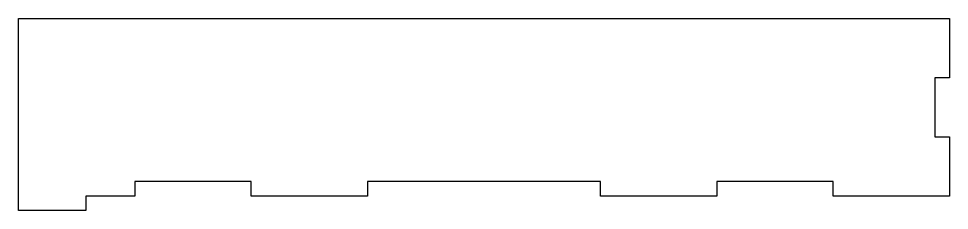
# Model space of a CAD drawing. Header units: millimetres. Extents: x 0 to 194, y -3 to 37.
import ezdxf

# ---------------------------------------------------------------- set-up
doc = ezdxf.new("R2010")
doc.units = ezdxf.units.MM
doc.layers.get('0').update_dxf_attribs({"linetype": 'CONTINUOUS'})

msp = doc.modelspace()

# ---------------------------------------------------------------- linework, layer by layer
msp.add_lwpolyline([(194, 0), (169.75, 0), (169.75, 3), (145.5, 3), (145.5, 0), (121.25, 0), (121.25, 3), (72.75, 3), (72.75, 0), (48.5, 0), (48.5, 3), (24.25, 3), (24.25, 0), (14, 0), (14, -3), (0, -3), (0, 37), (194, 37), (194, 24.67), (191, 24.67), (191, 12.33), (194, 12.33)], close=True)

doc.saveas('drawing.dxf')
